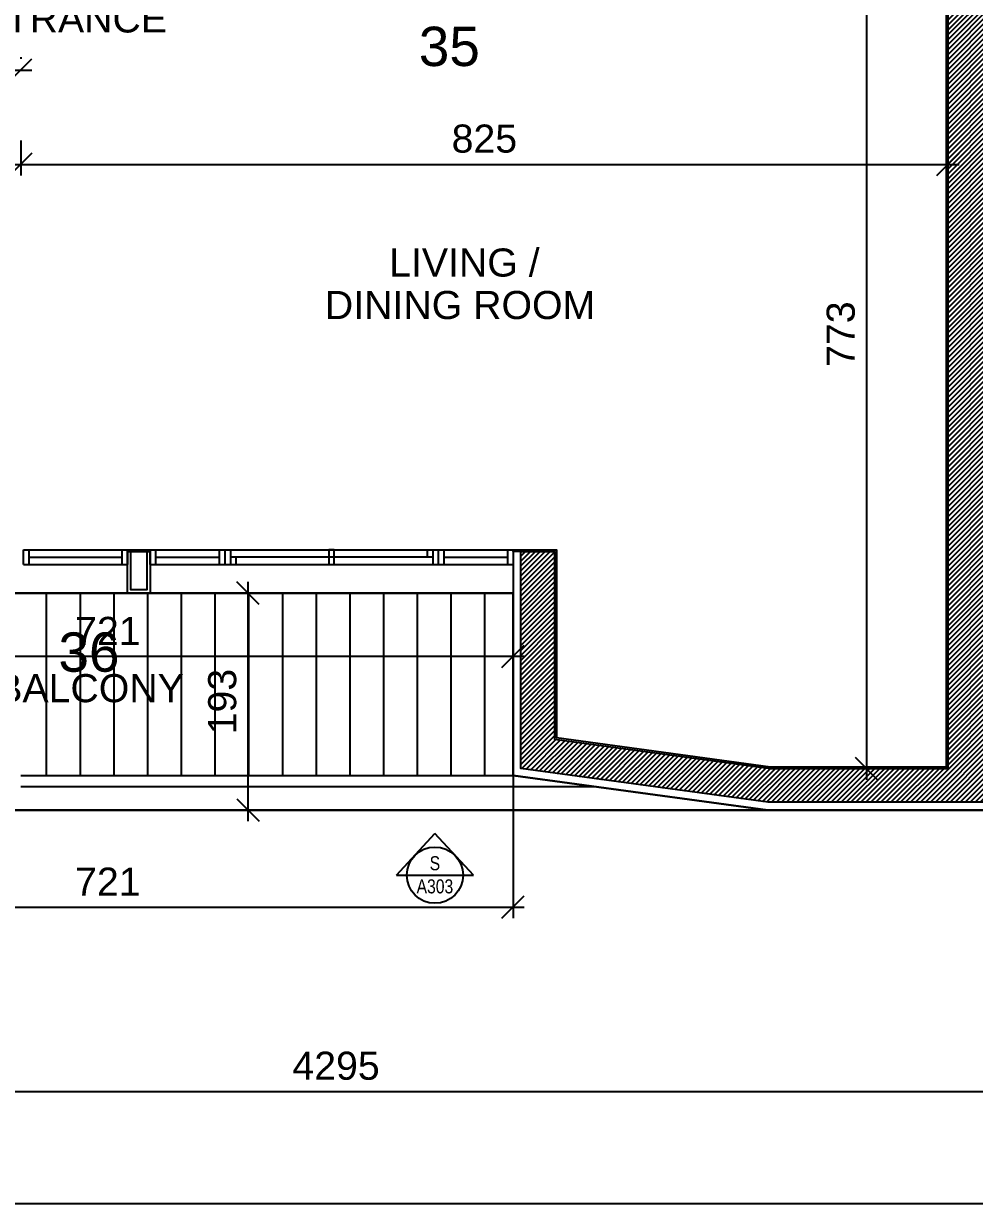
# Model space of a CAD drawing. Extents: x -1.8 to 45.6, y -22.6 to 61.5.
# Drawn here: x 18.7 to 27.16, y 0 to 10.5 of the extents above; entities that cross this region are included whole.
import ezdxf
from ezdxf.enums import TextEntityAlignment as Align

# ---------------------------------------------------------------- set-up
doc = ezdxf.new("R2010")
doc.units = 0
doc.header["$MEASUREMENT"] = 0
doc.header["$PDMODE"] = 35
doc.header["$PDSIZE"] = 0.3
doc.layers.get('0').update_dxf_attribs({"linetype": 'CONTINUOUS'})
doc.layers.get('DEFPOINTS').update_dxf_attribs({"linetype": 'CONTINUOUS'})
for name, color, linetype in [('60%', 7, 'CONTINUOUS'), ('A-ALU', 9, 'CONTINUOUS'), ('A-ANNO-ELTAG', 7, 'CONTINUOUS'), ('A-AREAS', 6, 'CONTINUOUS'), ('A-AREAS-TXT', 6, 'CONTINUOUS'), ('A-BALUST', 1, 'CONTINUOUS'), ('a-dim', 3, 'CONTINUOUS'), ('A-HATCH-CONC', 8, 'CONTINUOUS'), ('A-NOMENCLATURE', 3, 'CONTINUOUS'), ('A-PLASTER', 8, 'CONTINUOUS'), ('A-PROJECTION', 9, 'CONTINUOUS'), ('a-revetement', 1, 'CONTINUOUS'), ('a-stru-fac', 200, 'CONTINUOUS'), ('A-TILES', 137, 'CONTINUOUS'), ('S-2ND-3RD-4-5-6TH$0$A-STR 2-3-4-5-6', 2, 'CONTINUOUS'), ('S-2ND-3RD-4-5-6TH$0$N-PLOT', 5, 'CONTINUOUS')]:
    doc.layers.add(name, color=color, linetype=linetype)
doc.styles.add('A100-STEXT', font='arial.ttf', dxfattribs={"height": 0.25})
doc.styles.add('BLOCK', font='arial.ttf', dxfattribs={"width": 0.8, "height": 0.25})
doc.dimstyles.new('A100-DIM', dxfattribs={"dimtxt": 0.25, "dimasz": 0.2, "dimexe": 0.1, "dimexo": 0.3, "dimgap": 0.1, "dimtad": 1, "dimlfac": 100, "dimrnd": 0.5, "dimdsep": 46, "dimtxsty": 'A100-STEXT', "dimblk1": 'OBLIQUE', "dimblk2": 'OBLIQUE', "dimsah": 1, "dimcen": -0.05, "dimdle": 0.1, "dimclrd": 15, "dimclre": 15, "dimclrt": 256, "dimadec": 0, "dimazin": 0, "dimtfac": 0.28, "dimtix": 1, "dimtmove": 2, "dimatfit": 3, "dimldrblk": 'OBLIQUE', "dimfxl": 1, "dimtolj": 1, "dimarcsym": 0})

# ---------------------------------------------------------------- blocks, each defined once
blk = doc.blocks.new('A$C5D3262F0')
at = {"layer": 'A-ALU'}
for p, q in [((18.703, 5.815), (19.628, 5.815)), ((18.703, 5.685), (18.703, 5.815)), ((18.753, 5.685), (18.753, 5.815)), ((19.578, 5.815), (19.578, 5.685)), ((19.628, 5.815), (19.628, 5.685)), ((19.828, 5.815), (23.058, 5.815)), ((19.828, 5.815), (19.828, 5.685)), ((19.878, 5.815), (19.878, 5.685)), ((20.443, 5.815), (20.443, 5.685)), ((20.493, 5.815), (20.493, 5.685)), ((20.543, 5.815), (20.543, 5.685)), ((22.293, 5.815), (22.293, 5.75)), ((22.343, 5.815), (22.343, 5.685)), ((22.393, 5.815), (22.393, 5.685)), ((22.443, 5.815), (22.443, 5.685)), ((23.008, 5.815), (23.008, 5.685)), ((23.058, 5.815), (23.058, 5.685)), ((18.703, 5.685), (19.628, 5.685)), ((18.753, 5.75), (19.578, 5.75)), ((19.828, 5.685), (23.058, 5.685)), ((19.878, 5.75), (20.443, 5.75)), ((22.343, 5.75), (20.543, 5.75)), ((20.593, 5.75), (20.593, 5.685)), ((22.443, 5.75), (23.008, 5.75))]:
    blk.add_line(p, q, dxfattribs=at)
blk.add_lwpolyline([(21.468, 5.815), (21.418, 5.815), (21.418, 5.685), (21.468, 5.685)], close=True, dxfattribs=at)
blk = doc.blocks.new('_OBLIQUE')
at = {"color": 0, "linetype": 'ByBlock'}
blk.add_line((-0.5, -0.5), (0.5, 0.5), dxfattribs=at)
blk = doc.blocks.new('*D123')
at = {"layer": 'a-dim', "color": 15, "lineweight": -2}
for p, q in [((26.928, 11.659), (26.928, 9.145)), ((18.678, 9.459), (18.678, 9.145)), ((18.578, 9.245), (27.028, 9.245))]:
    blk.add_line(p, q, dxfattribs=at)
at = {"layer": 'DEFPOINTS', "color": 0}
for p in [(26.928, 11.959), (18.678, 9.759), (26.928, 9.245)]:
    blk.add_point(p, dxfattribs=at)
at = {"layer": 'a-dim', "color": 15, "lineweight": -2, "xscale": 0.2, "yscale": 0.2, "zscale": 0.2, "rotation": 180}
blk.add_blockref('_OBLIQUE', (18.678, 9.245), dxfattribs=at)
at = {"layer": 'a-dim', "color": 15, "lineweight": -2, "xscale": 0.2, "yscale": 0.2, "zscale": 0.2}
blk.add_blockref('_OBLIQUE', (26.928, 9.245), dxfattribs=at)
at = {"layer": 'a-dim', "insert": (22.803, 9.473), "char_height": 0.25, "attachment_point": 5, "style": 'A100-STEXT'}
blk.add_mtext('\\A1;825', dxfattribs=at)
blk = doc.blocks.new('*D125')
at = {"layer": 'a-dim', "color": 15, "lineweight": -2}
for p, q in [((18.678, 10.2), (18.678, 10.185)), ((16.828, 10.085), (18.778, 10.085)), ((16.928, 9.787), (16.928, 9.985))]:
    blk.add_line(p, q, dxfattribs=at)
at = {"layer": 'DEFPOINTS', "color": 0}
for p in [(16.928, 10.087), (18.678, 10.085), (18.678, 9.9)]:
    blk.add_point(p, dxfattribs=at)
at = {"layer": 'a-dim', "color": 15, "lineweight": -2, "xscale": 0.2, "yscale": 0.2, "zscale": 0.2, "rotation": 180}
blk.add_blockref('_OBLIQUE', (16.928, 10.085), dxfattribs=at)
at = {"layer": 'a-dim', "color": 15, "lineweight": -2, "xscale": 0.2, "yscale": 0.2, "zscale": 0.2}
blk.add_blockref('_OBLIQUE', (18.678, 10.085), dxfattribs=at)
at = {"layer": 'a-dim', "insert": (17.803, 10.312), "char_height": 0.25, "attachment_point": 5, "style": 'A100-STEXT'}
blk.add_mtext('\\A1;175', dxfattribs=at)
blk = doc.blocks.new('*D132')
at = {"layer": 'a-dim', "color": 15, "lineweight": -2}
for p, q in [((26.202, 11.7), (26.202, 3.77)), ((26.578, 11.6), (26.102, 11.6)), ((26.414, 3.87), (26.302, 3.87))]:
    blk.add_line(p, q, dxfattribs=at)
at = {"layer": 'DEFPOINTS', "color": 0}
for p in [(26.878, 11.6), (26.114, 3.87), (26.202, 3.87)]:
    blk.add_point(p, dxfattribs=at)
at = {"layer": 'a-dim', "color": 15, "lineweight": -2, "xscale": 0.2, "yscale": 0.2, "zscale": 0.2}
for p, rotation in [((26.202, 11.6), 90), ((26.202, 3.87), 270)]:
    blk.add_blockref('_OBLIQUE', p, dxfattribs=dict(at, rotation=rotation))
at = {"layer": 'a-dim', "insert": (25.975, 7.735), "char_height": 0.25, "attachment_point": 5, "rotation": 90, "style": 'A100-STEXT'}
blk.add_mtext('\\A1;773', dxfattribs=at)
blk = doc.blocks.new('*D269')
at = {"layer": 'a-dim', "color": 15, "lineweight": -2}
for p, q in [((20.7, 3.4), (20.7, 5.53)), ((20.888, 5.43), (20.8, 5.43)), ((20.888, 3.5), (20.8, 3.5))]:
    blk.add_line(p, q, dxfattribs=at)
at = {"layer": 'DEFPOINTS', "color": 0}
for p in [(20.588, 5.43), (20.7, 5.43), (20.588, 3.5)]:
    blk.add_point(p, dxfattribs=at)
at = {"layer": 'a-dim', "color": 15, "lineweight": -2, "xscale": 0.2, "yscale": 0.2, "zscale": 0.2}
for p, rotation in [((20.7, 5.43), 90), ((20.7, 3.5), 270)]:
    blk.add_blockref('_OBLIQUE', p, dxfattribs=dict(at, rotation=rotation))
at = {"layer": 'a-dim', "insert": (20.472, 4.465), "char_height": 0.25, "attachment_point": 5, "rotation": 90, "style": 'A100-STEXT'}
blk.add_mtext('\\A1;193', dxfattribs=at)
blk = doc.blocks.new('*D270')
at = {"layer": 'a-dim', "color": 15, "lineweight": -2}
for p, q in [((15.848, 5.13), (15.848, 4.768)), ((23.058, 5.13), (23.058, 4.768)), ((15.748, 4.868), (23.158, 4.868))]:
    blk.add_line(p, q, dxfattribs=at)
at = {"layer": 'DEFPOINTS', "color": 0}
for p in [(15.848, 5.43), (23.058, 5.43), (23.058, 4.868)]:
    blk.add_point(p, dxfattribs=at)
at = {"layer": 'a-dim', "color": 15, "lineweight": -2, "xscale": 0.2, "yscale": 0.2, "zscale": 0.2, "rotation": 180}
blk.add_blockref('_OBLIQUE', (15.848, 4.868), dxfattribs=at)
at = {"layer": 'a-dim', "color": 15, "lineweight": -2, "xscale": 0.2, "yscale": 0.2, "zscale": 0.2}
blk.add_blockref('_OBLIQUE', (23.058, 4.868), dxfattribs=at)
at = {"layer": 'a-dim', "insert": (19.453, 5.094), "char_height": 0.25, "attachment_point": 5, "style": 'A100-STEXT'}
blk.add_mtext('\\A1;721', dxfattribs=at)
blk = doc.blocks.new('*D307')
at = {"layer": '60%', "color": 15, "lineweight": -2}
for p, q in [((15.848, 3.843), (15.848, 2.537)), ((23.058, 3.843), (23.058, 2.537)), ((15.748, 2.637), (23.158, 2.637))]:
    blk.add_line(p, q, dxfattribs=at)
at = {"layer": 'DEFPOINTS', "color": 0}
for p in [(15.848, 4.143), (23.058, 4.143), (23.058, 2.637)]:
    blk.add_point(p, dxfattribs=at)
at = {"layer": '60%', "color": 15, "lineweight": -2, "xscale": 0.2, "yscale": 0.2, "zscale": 0.2, "rotation": 180}
blk.add_blockref('_OBLIQUE', (15.848, 2.637), dxfattribs=at)
at = {"layer": '60%', "color": 15, "lineweight": -2, "xscale": 0.2, "yscale": 0.2, "zscale": 0.2}
blk.add_blockref('_OBLIQUE', (23.058, 2.637), dxfattribs=at)
at = {"layer": '60%', "insert": (19.453, 2.863), "char_height": 0.25, "attachment_point": 5, "style": 'A100-STEXT'}
blk.add_mtext('\\A1;721', dxfattribs=at)
blk = doc.blocks.new('ELTAG_U')
for p, q in [((-0.00685, 0), (0, 0.00742)), ((0.00685, 0), (0, 0.00742)), ((-0.00685, 0), (0.00685, 0))]:
    blk.add_line(p, q)
blk.add_circle((0, 0), 0.005)
at = {"color": 7, "style": 'BLOCK', "width": 0.8}
for tag, p in [('ELV.NO.', (0, 0.00213)), ('DWG', (0, -0.00199))]:
    blk.add_attdef(tag, text='', height=0.0025, dxfattribs=at).set_placement(p, align=Align.MIDDLE)

msp = doc.modelspace()

# ---------------------------------------------------------------- hatches: boundary and pattern name
at = {"layer": 'A-HATCH-CONC'}
h = msp.add_hatch(dxfattribs=at)
h.set_pattern_fill('ANSI31', color=256, scale=0.25, style=0)
h.paths.add_polyline_path([(27.32837, 20.33), (26.92837, 20.33), (26.92837, 3.87), (25.34873, 3.87), (23.42837, 4.13187), (23.42837, 5.8), (23.12837, 5.8), (23.12837, 3.87), (25.32837, 3.57), (27.32837, 3.57)])
at = {"layer": 'A-TILES'}
h = msp.add_hatch(dxfattribs=at)
h.set_pattern_fill('_USER', color=256, scale=0.3, angle=90, style=0, pattern_type=0)
h.set_pattern_definition([(90, (30.60837, 8.1), (-0.3, 2e-17), [])])
h.paths.add_polyline_path([(23.05837, 3.8089), (23.05837, 5.43), (19.82837, 5.43), (19.62837, 5.43), (18.67837, 5.43), (18.47837, 5.43), (15.84837, 5.43), (15.84837, 3.8089), (18.67837, 3.8089)])

# ---------------------------------------------------------------- linework, layer by layer
at = {"layer": '60%', "color": 15}
msp.add_line((-0.09163, 0.99586), (43.05837, 0.99586), dxfattribs=at)
msp.add_line((-0.09163, 0.99586), (43.05837, 0.99586), dxfattribs=at)
at = {"layer": 'A-ALU'}
for p, q in [((18.70337, 5.43), (19.62837, 5.43)), ((19.82837, 5.43), (23.05837, 5.43))]:
    msp.add_line(p, q, dxfattribs=at)
at = {"layer": 'A-AREAS'}
for points in [[(13.67837, 22.5962), (15.84837, 22.5962), (15.84837, 20.75), (23.49837, 20.75), (23.49837, 18.67), (27.32837, 18.67), (27.32837, 3.5), (25.32362, 3.5), (23.05837, 3.8089), (23.05837, 5.43), (15.84837, 5.43), (15.84837, 3.5), (13.67837, 3.5), (13.67837, 7.7), (15.62837, 7.7), (15.62837, 9.825), (16.85337, 9.825), (16.85337, 11.725), (15.62837, 11.725), (15.62837, 17.4), (15.62837, 17.4), (15.62837, 18.325), (13.67837, 18.325)], [(15.84837, 5.43), (23.05837, 5.43), (23.05837, 3.8089), (25.32362, 3.5), (15.84837, 3.5)]]:
    msp.add_lwpolyline(points, close=True, dxfattribs=at)
at = {"layer": 'A-BALUST'}
for p, q in [((18.67837, 3.8089), (23.05837, 3.8089)), ((18.67837, 3.7089), (23.7917, 3.7089))]:
    msp.add_line(p, q, dxfattribs=at)
at = {"layer": 'A-PLASTER'}
for points in [[(23.05837, 5.8), (23.05837, 5.815), (23.44337, 5.815), (23.44337, 4.14496), (25.34975, 3.885), (26.91337, 3.885), (26.91337, 11.585), (18.85337, 11.585)], [(19.62837, 5.8), (19.62837, 5.815), (19.82837, 5.815), (19.82837, 5.8)]]:
    msp.add_lwpolyline(points, dxfattribs=at)
at = {"layer": 'A-PROJECTION'}
msp.add_line((15.84837, 3.5), (25.32837, 3.5), dxfattribs=at)
at = {"layer": 'a-revetement'}
for p, q in [((23.05837, 5.8), (23.05837, 3.8089)), ((23.12837, 5.8), (23.05837, 5.8)), ((23.05837, 3.8089), (25.32362, 3.5)), ((25.32362, 3.5), (27.32837, 3.5))]:
    msp.add_line(p, q, dxfattribs=at)
msp.add_lwpolyline([(19.62837, 5.8), (19.82837, 5.8), (19.82837, 5.43), (19.62837, 5.43)], close=True, dxfattribs=at)
at = {"layer": 'a-stru-fac'}
msp.add_lwpolyline([(19.65837, 5.8), (19.79837, 5.8), (19.79837, 5.46), (19.65837, 5.46)], close=True, dxfattribs=at)
at = {"layer": 'S-2ND-3RD-4-5-6TH$0$A-STR 2-3-4-5-6'}
msp.add_lwpolyline([(27.32837, 3.57), (25.32837, 3.57), (23.12837, 3.87), (23.12837, 5.8), (23.42837, 5.8), (23.42837, 4.13187), (25.34873, 3.87), (26.92837, 3.87), (26.92837, 20.33), (27.32837, 20.33)], close=True, dxfattribs=at)
at = {"layer": 'S-2ND-3RD-4-5-6TH$0$N-PLOT'}
msp.add_lwpolyline([(0, 0), (38.90837, 0, 0.41421356), (41.90837, 3), (41.90837, 55.45463, 0.4229554), (38.81912, 58.4533), (0, 57.29794)], format="xyb", close=True, dxfattribs=at)

# ---------------------------------------------------------------- block references
at = {"layer": 'A-ALU'}
msp.add_blockref('A$C5D3262F0', (0, 0), dxfattribs=at)
at = {"layer": 'A-ANNO-ELTAG', "ltscale": 4, "xscale": 50, "yscale": 50, "zscale": 50}
msp.add_blockref('ELTAG_U', (22.36292, 2.92054), dxfattribs=at).add_auto_attribs({'ELV.NO.': 'S', 'DWG': 'A303'})
msp.add_blockref('ELTAG_U', (22.36292, 2.92054), dxfattribs=at).add_auto_attribs({'ELV.NO.': 'S', 'DWG': 'A303'})

# ---------------------------------------------------------------- texts
at = {"layer": '60%', "insert": (21.48337, 1.2235), "char_height": 0.25, "attachment_point": 5, "style": 'A100-STEXT'}
msp.add_mtext('\\A1;4295', dxfattribs=at)
msp.add_mtext('\\A1;4295', dxfattribs=at)
at = {"layer": 'A-AREAS-TXT', "style": 'A100-STEXT'}
for s, p in [('35', (22.49138, 10.12024)), ('36', (19.28522, 4.73068))]:
    msp.add_text(s, height=0.35, dxfattribs=at).set_placement(p, align=Align.CENTER)
at = {"layer": 'A-NOMENCLATURE', "style": 'A100-STEXT'}
for s, p in [('ENTRANCE', (19.01912, 10.54396)), ('LIVING /', (22.62515, 8.37671)), ('DINING ROOM', (22.58673, 7.99416)), ('BALCONY', (19.29463, 4.5848))]:
    msp.add_text(s, height=0.25, dxfattribs=at).set_placement(p, align=Align.MIDDLE)

# ---------------------------------------------------------------- dimensions: what is measured, and where the dimension line sits
at = {"layer": '60%'}
dim = msp.add_linear_dim(base=(23.05837, 2.63713), p1=(15.84837, 4.14304), p2=(23.05837, 4.14304), dimstyle='A100-DIM', dxfattribs=at)
dim.commit()
dim.dimension.update_dxf_attribs({"geometry": '*D307', "text_midpoint": (19.45337, 2.86264)})
at = {"layer": 'a-dim'}
for base, p1, p2, picture, middle in [((26.92837, 9.24525), (18.67837, 9.75852), (26.92837, 11.95852), '*D123', (22.80337, 9.47289)), ((18.67837, 10.08482), (16.92837, 10.0875), (18.67837, 9.9), '*D125', (17.80337, 10.31246))]:
    dim = msp.add_linear_dim(base=base, p1=p1, p2=p2, dimstyle='A100-DIM', dxfattribs=at)
    dim.commit()
    dim.dimension.update_dxf_attribs({"geometry": picture, "text_midpoint": middle})
dim = msp.add_linear_dim(base=(26.20245, 3.87), p1=(26.87837, 11.6), p2=(26.11355, 3.87), angle=90, dimstyle='A100-DIM', dxfattribs=at)
dim.commit()
dim.dimension.update_dxf_attribs({"geometry": '*D132', "text_midpoint": (25.97472, 7.735)})
for p1, p2, distance, picture, middle in [((20.58837, 3.5), (20.58837, 5.43), -0.11118, '*D269', (20.47182, 4.465)), ((15.84837, 5.43), (23.05837, 5.43), -0.56193, '*D270', (19.45337, 5.09358))]:
    dim = msp.add_aligned_dim(p1=p1, p2=p2, distance=distance, dimstyle='A100-DIM', dxfattribs=at)
    dim.commit()
    dim.dimension.update_dxf_attribs({"geometry": picture, "text_midpoint": middle})

doc.saveas('drawing.dxf')
